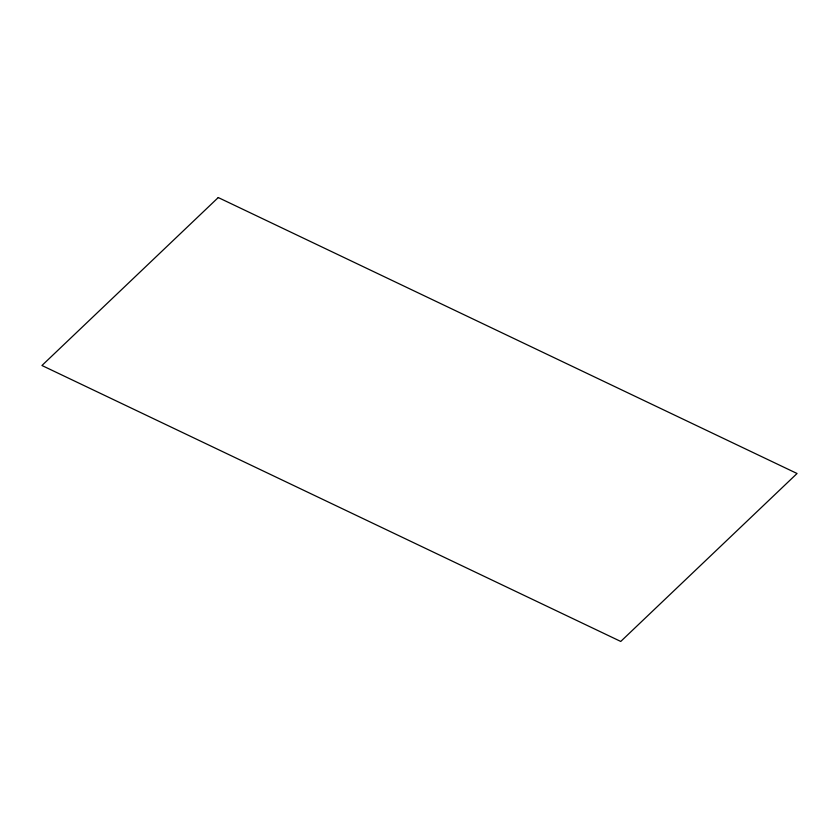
<?xml version="1.0" encoding="UTF-8"?>
<svg xmlns="http://www.w3.org/2000/svg" width="839" height="839" viewBox="0 0 839 839"><rect width="100%" height="100%" fill="white"/><g stroke="black" fill="none" stroke-linecap="round" stroke-linejoin="round"><path stroke-width="1.26" d="M218.255 197.553L41.95 365.5L620.745 641.447L797.05 473.5L218.255 197.553"/></g></svg>
